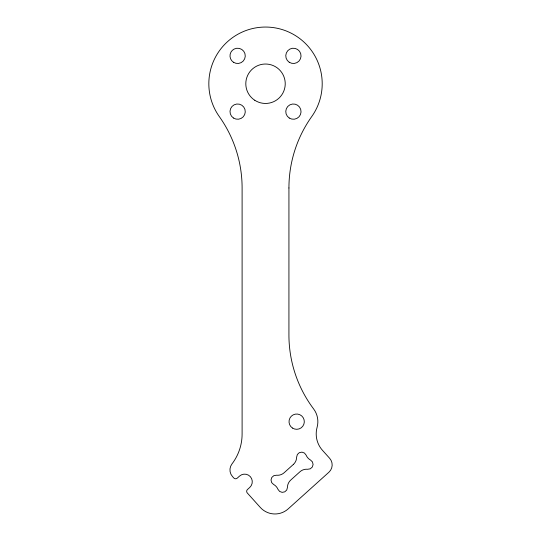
<?xml version="1.0" encoding="UTF-8"?>
<svg xmlns="http://www.w3.org/2000/svg" width="541" height="541" viewBox="0 0 541 541"><rect width="100%" height="100%" fill="white"/><g stroke="black" fill="none" stroke-linecap="round" stroke-linejoin="round"><path stroke-width="0.81" d="M288.935 187.97L288.928 334.94A123.233 123.233 0 0 0 313.618 408.935A21.194 21.194 0 0 1 317.094 427.322A24.649 24.649 0 0 0 322.531 450.389L329.645 458.295A9.86 9.86 0 0 1 328.921 472.219L288.164 508.912A19.719 19.719 0 0 1 260.316 507.451L247.291 492.979A2.462 2.462 0 0 1 247.474 489.504L249.759 487.441A7.642 7.642 0 0 0 250.327 476.648A7.642 7.642 0 0 0 239.535 476.087L237.249 478.143A2.462 2.462 0 0 1 233.766 477.96L232.474 476.526A9.86 9.86 0 0 1 231.967 463.941A49.292 49.292 0 0 0 242.104 433.997L242.104 187.97A123.233 123.233 0 0 0 219.315 116.579A56.69 56.69 0 0 1 227.734 41.481A56.69 56.69 0 0 1 303.305 41.481A56.69 56.69 0 0 1 311.724 116.579A123.233 123.233 0 0 0 288.935 187.97M293.384 464.415L284.12 472.753A9.86 9.86 0 0 1 276.465 475.228A4.93 4.93 0 0 0 273.577 484.459A9.86 9.86 0 0 1 277.973 489.341A4.93 4.93 0 0 0 287.454 487.441A9.86 9.86 0 0 1 290.72 480.083L299.978 471.745A9.86 9.86 0 0 1 307.64 469.27A4.93 4.93 0 0 0 310.527 460.039A9.86 9.86 0 0 1 306.125 455.15A4.93 4.93 0 0 0 296.644 457.057A9.86 9.86 0 0 1 293.384 464.415M289.252 118.033A7.642 7.642 0 0 0 301.033 112.014A7.642 7.642 0 0 0 289.929 104.819A7.642 7.642 0 0 0 289.252 118.033M233.475 62.262A7.642 7.642 0 0 0 245.262 56.25A7.642 7.642 0 0 0 234.165 49.042A7.642 7.642 0 0 0 233.475 62.262M233.475 118.026A7.642 7.642 0 0 0 245.262 112.021A7.642 7.642 0 0 0 234.165 104.812A7.642 7.642 0 0 0 233.475 118.026M289.246 62.262A7.642 7.642 0 0 0 301.033 56.25A7.642 7.642 0 0 0 289.935 49.048A7.642 7.642 0 0 0 289.246 62.262M254.777 100.274A19.719 19.719 0 0 0 285.208 84.768A19.719 19.719 0 0 0 256.569 66.171A19.719 19.719 0 0 0 254.777 100.274M292.505 428.073A7.642 7.642 0 0 0 304.299 422.061A7.642 7.642 0 0 0 293.195 414.852A7.642 7.642 0 0 0 292.505 428.073"/></g></svg>
